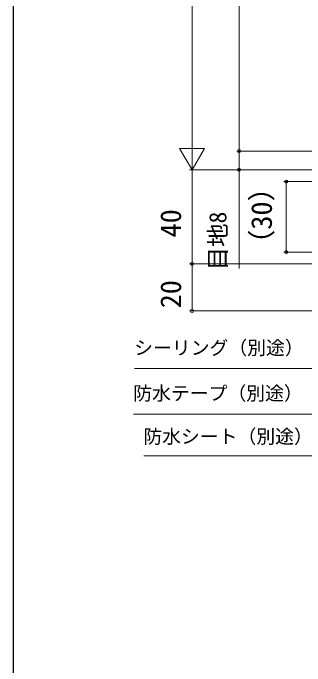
# Model space of a CAD drawing. Units: millimetres, scale not verified. Extents: x -525 to 525, y -783 to 779.
# Drawn here: x -525 to -401, y -162.7 to 114.8 of the extents above; entities that cross this region are included whole.
import ezdxf
from ezdxf.enums import TextEntityAlignment as Align

# ---------------------------------------------------------------- set-up
doc = ezdxf.new("R2010")
doc.units = ezdxf.units.MM
doc.header["$LTSCALE"] = 4
doc.layers.add('0-7_YKK_D', color=6, linetype='Continuous', lineweight=18)
doc.layers.add('0-8_YKK_ZWAK', color=7, linetype='Continuous')
doc.styles.add('ＭＳ ゴシック', font='')
doc.styles.get('ＭＳ ゴシック').set_extended_font_data('MS Gothic')

msp = doc.modelspace()

# ---------------------------------------------------------------- linework, layer by layer
at = {"layer": '0-7_YKK_D'}
for p, q in [((-429.004, 456.2), (-429.004, 56.2)), ((-449.004, 453.7), (-449.004, 58.7)), ((-449.004, 48.2), (-449.004, 66.387)), ((-449.004, 48.2), (-454.254, 57.293)), ((-443.754, 57.293), (-454.254, 57.293)), ((-449.004, 48.2), (-443.754, 57.293)), ((-369, 56.2), (-430.004, 56.2)), ((-369, 56.2), (-430.004, 56.2)), ((-365.5, 48.2), (-450.004, 48.2)), ((-365.5, 48.2), (-450.004, 48.2)), ((-449.004, 48.2), (-449.004, 8.2)), ((-365.385, 48.2), (-430.004, 48.2)), ((-380.5, 43.2), (-410.004, 43.2)), ((-409.004, 43.2), (-409.004, 13.2)), ((-339, 13.2), (-410.004, 13.2)), ((-365.5, 8.2), (-450.004, 8.2)), ((-365.5, 8.2), (-450.004, 8.2)), ((-449.004, 8.2), (-449.004, -11.8)), ((-369.487, -11.8), (-450.004, -11.8))]:
    msp.add_line(p, q, dxfattribs=at)
for points in [[(-429.004, 56.2), (-429.004, 48.2), (-429.004, 6.259)], [(-305, 23.817), (-306.803, 22.014), (-384.563, -55.746), (-473.801, -55.746)], [(-303, 7.323), (-304.803, 5.519), (-383.741, -73.418), (-469.531, -73.418)], [(-341.361, -11.524), (-343.613, -12.721), (-387.892, -36.265), (-473.469, -36.265)]]:
    msp.add_lwpolyline(points, dxfattribs=at)
for centre in [(-429.004, 56.2), (-429.004, 56.2), (-429.004, 48.2), (-409.004, 43.2), (-409.004, 13.2), (-449.004, 8.2), (-449.004, 8.2), (-449.004, -11.8)]:
    msp.add_circle(centre, 0.637, dxfattribs=at)
at = {"layer": '0-8_YKK_ZWAK'}
msp.add_line((-525, 747.2), (-525, -782.8), dxfattribs=at)

# ---------------------------------------------------------------- texts
at = {"layer": '0-7_YKK_D', "style": 'ＭＳ ゴシック'}
for s, height, p in [('（30）', 8.798, (-412.435, 10.78)), ('40', 8.798, (-451.004, 19.473)), ('目地8', 7.331, (-432.197, 5.418)), ('20', 8.798, (-451.004, -10.664))]:
    msp.add_text(s, height=height, rotation=90, dxfattribs=at).set_placement(p, align=Align.BOTTOM_LEFT)
for s, p in [('シーリング（別途）', (-473.556, -32.159)), ('防水テープ（別途）', (-473.954, -51.504)), ('防水シート（別途）', (-469.69, -69.862))]:
    msp.add_text(s, height=5.865, dxfattribs=at).set_placement(p, align=Align.BOTTOM_LEFT)

doc.saveas('drawing.dxf')
